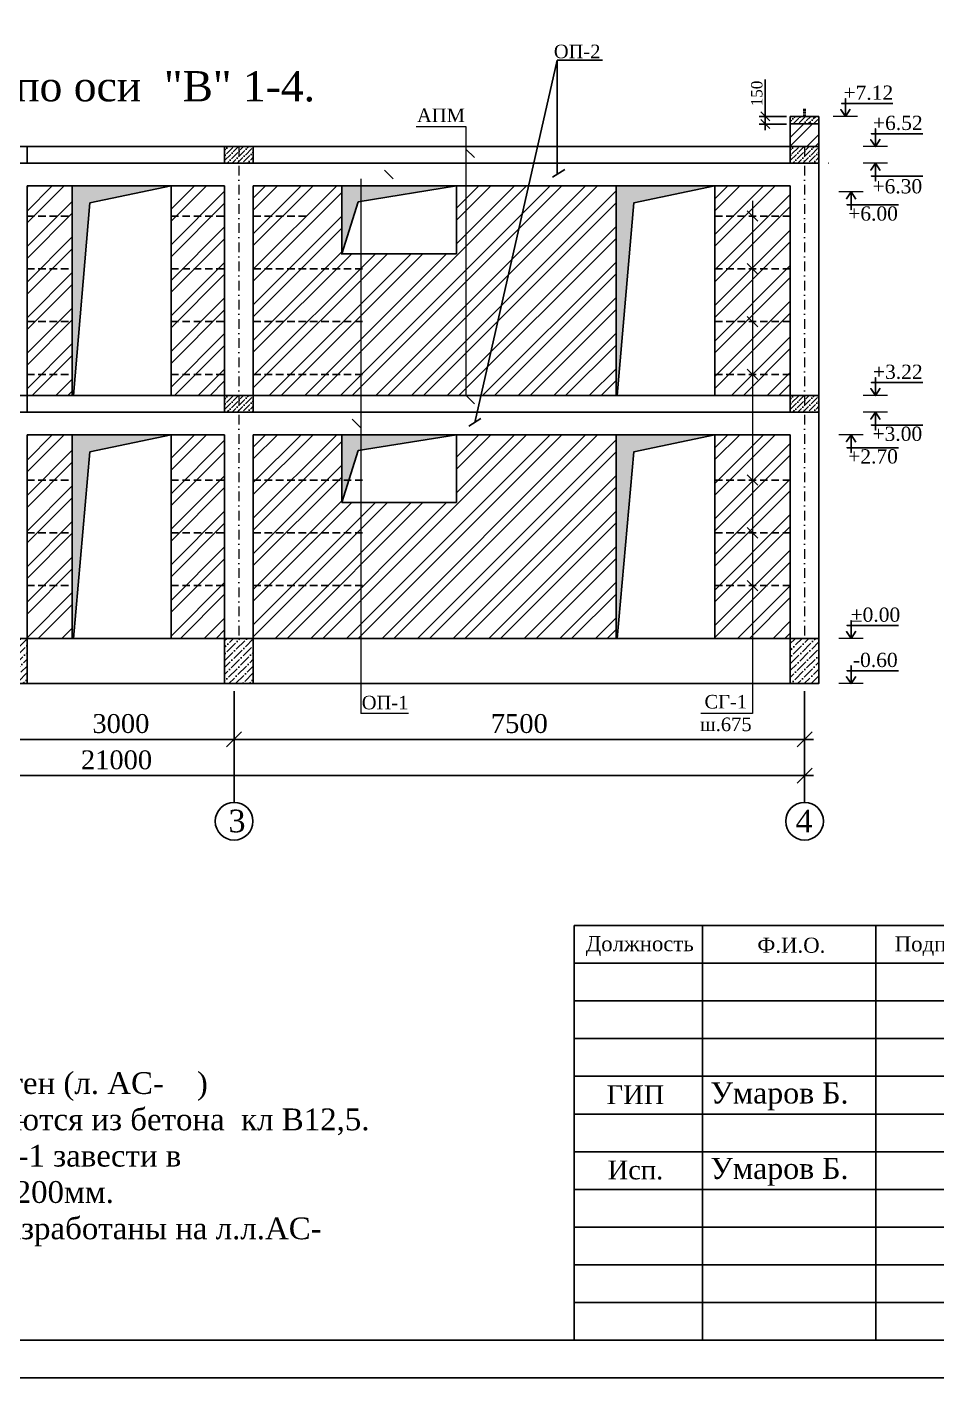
# Model space of a CAD drawing. Header units: millimetres. Extents: x 572274 to 2241483, y -888675 to -304135.
# Drawn here: x 1515505 to 1527571, y -645507 to -627597 of the extents above; entities that cross this region are included whole.
import ezdxf

# ---------------------------------------------------------------- set-up
doc = ezdxf.new("R2010")
doc.units = ezdxf.units.MM
for name, pattern in [('DASHDOT', [25.4, 12.7, -6.35, 0, -6.35]), ('DASHED2', [9.525, 6.35, -3.175]), ('G_BUILDING_LINE', [3, 2, -1])]:
    doc.linetypes.add(name, pattern=pattern)
for name, color, linetype, lineweight in [('RAZMER-2', 7, 'Continuous', 25), ('Маналит', 252, 'Continuous', 15), ('Основная', 7, 'Continuous', 50), ('план', 7, 'Continuous', 40)]:
    doc.layers.add(name, color=color, linetype=linetype, lineweight=lineweight)
doc.styles.get("Standard").update_dxf_attribs({"font": 'isocpeur.ttf'})
doc.styles.add('WMF-Times New Roman0', font='times.ttf')
doc.dimstyles.new('ISO-25$0', dxfattribs={"dimtxt": 300, "dimasz": 200, "dimexe": 100, "dimexo": 300, "dimgap": 50, "dimtad": 1, "dimdec": 0, "dimtxsty": 'Standard', "dimblk": 'OBLIQUE', "dimcen": 250, "dimdle": 150, "dimadec": 0, "dimazin": 0, "dimtfac": 1, "dimtdec": 0, "dimtmove": 0, "dimatfit": 3, "dimldrblk": 'OBLIQUE', "dimfxl": 1.25, "dimarcsym": 0})

# ---------------------------------------------------------------- blocks, each defined once
blk = doc.blocks.new('_Oblique')
at = {"color": 0, "linetype": 'ByBlock', "lineweight": -2}
blk.add_line((-0.5, -0.5), (0.5, 0.5), dxfattribs=at)
blk = doc.blocks.new('*D485')
at = {"color": 0, "lineweight": -2, "transparency": 16777216}
for p, q in [((1515250, -636403), (1515250, -637161)), ((1518250, -636403), (1518250, -637161)), ((1515130, -637041), (1518370, -637041))]:
    blk.add_line(p, q, dxfattribs=at)
at = {"layer": 'Defpoints', "color": 0, "lineweight": 25, "transparency": 16777216}
for p in [(1515250, -636303), (1518250, -636303), (1518250, -637041)]:
    blk.add_point(p, dxfattribs=at)
at = {"color": 0, "lineweight": -2, "transparency": 16777216, "xscale": 200, "yscale": 200, "zscale": 200, "rotation": 180}
blk.add_blockref('_Oblique', (1515250, -637041), dxfattribs=at)
at = {"color": 0, "lineweight": -2, "transparency": 16777216, "xscale": 200, "yscale": 200, "zscale": 200}
blk.add_blockref('_Oblique', (1518250, -637041), dxfattribs=at)
at = {"color": 0, "lineweight": 25, "transparency": 16777216, "insert": (1516750, -636833), "char_height": 250, "attachment_point": 5, "style": 'WMF-Times New Roman0'}
blk.add_mtext('3000', dxfattribs=at)
blk = doc.blocks.new('*D486')
at = {"color": 0, "lineweight": -2, "transparency": 16777216}
for p, q in [((1518250, -636403), (1518250, -637161)), ((1525815, -636403), (1525815, -637161)), ((1518130, -637041), (1525935, -637041))]:
    blk.add_line(p, q, dxfattribs=at)
at = {"layer": 'Defpoints', "color": 0, "lineweight": 25, "transparency": 16777216}
for p in [(1518250, -636303), (1525815, -636303), (1525815, -637041)]:
    blk.add_point(p, dxfattribs=at)
at = {"color": 0, "lineweight": -2, "transparency": 16777216, "xscale": 200, "yscale": 200, "zscale": 200, "rotation": 180}
blk.add_blockref('_Oblique', (1518250, -637041), dxfattribs=at)
at = {"color": 0, "lineweight": -2, "transparency": 16777216, "xscale": 200, "yscale": 200, "zscale": 200}
blk.add_blockref('_Oblique', (1525815, -637041), dxfattribs=at)
at = {"color": 0, "lineweight": 25, "transparency": 16777216, "insert": (1522033, -636833), "char_height": 250, "attachment_point": 5, "style": 'WMF-Times New Roman0'}
blk.add_mtext('7500', dxfattribs=at)
blk = doc.blocks.new('*D487')
at = {"color": 0, "lineweight": -2, "transparency": 16777216}
for p, q in [((1504815, -636403), (1504815, -637641)), ((1525815, -636403), (1525815, -637641)), ((1504695, -637521), (1525935, -637521))]:
    blk.add_line(p, q, dxfattribs=at)
at = {"layer": 'Defpoints', "color": 0, "lineweight": 25, "transparency": 16777216}
for p in [(1504815, -636303), (1525815, -636303), (1525815, -637521)]:
    blk.add_point(p, dxfattribs=at)
at = {"color": 0, "lineweight": -2, "transparency": 16777216, "xscale": 200, "yscale": 200, "zscale": 200, "rotation": 180}
blk.add_blockref('_Oblique', (1504815, -637521), dxfattribs=at)
at = {"color": 0, "lineweight": -2, "transparency": 16777216, "xscale": 200, "yscale": 200, "zscale": 200}
blk.add_blockref('_Oblique', (1525815, -637521), dxfattribs=at)
at = {"color": 0, "lineweight": 25, "transparency": 16777216, "insert": (1516692, -637314), "char_height": 250, "attachment_point": 5, "style": 'WMF-Times New Roman0'}
blk.add_mtext('21000', dxfattribs=at)
blk = doc.blocks.new('*D568')
at = {"color": 0, "lineweight": -2, "transparency": 16777216}
for p, q in [((1525294, -628783), (1525294, -628294)), ((1525575, -628783), (1525214, -628783)), ((1525294, -628963), (1525294, -628783)), ((1525575, -628883), (1525214, -628883))]:
    blk.add_line(p, q, dxfattribs=at)
at = {"layer": 'Defpoints', "color": 0, "lineweight": 25, "transparency": 16777216}
for p in [(1525294, -628783), (1525625, -628783), (1525625, -628883)]:
    blk.add_point(p, dxfattribs=at)
at = {"color": 0, "lineweight": -2, "transparency": 16777216, "xscale": 120, "yscale": 120, "zscale": 120}
for p, rotation in [((1525294, -628783), 90), ((1525294, -628883), 270)]:
    blk.add_blockref('_Oblique', p, dxfattribs=dict(at, rotation=rotation))
at = {"color": 0, "lineweight": 25, "transparency": 16777216, "insert": (1525182, -628478), "char_height": 300, "attachment_point": 5, "rotation": 90, "style": 'WMF-Times New Roman0'}
blk.add_mtext('{\\H0.5x;150}', dxfattribs=at)
blk = doc.blocks.new('12')
at = {"color": 5, "lineweight": 30}
for p, q in [((4038680, 3054550), (4038680, 3049050)), ((4038680, 3054550), (4038680, 3049050)), ((4038680, 3054550), (4038680, 3049050)), ((4057180, 3054550), (4038680, 3054550)), ((4057180, 3054550), (4038680, 3054550)), ((4057180, 3054550), (4038680, 3054550)), ((4040380, 3054550), (4040380, 3049050)), ((4040380, 3054550), (4040380, 3049050)), ((4042680, 3054550), (4042680, 3049050)), ((4044180, 3054550), (4044180, 3049050)), ((4045180, 3054550), (4045180, 3049050)), ((4057180, 3049050), (4057180, 3054550)), ((4057180, 3054550), (4057180, 3049050)), ((4045180, 3054050), (4038680, 3054050)), ((4045180, 3053550), (4038680, 3053550)), ((4057180, 3053050), (4038680, 3053050)), ((4045180, 3052550), (4038680, 3052550)), ((4038680, 3052050), (4057180, 3052050)), ((4052180, 3049050), (4052180, 3052050)), ((4053680, 3050550), (4053680, 3052050)), ((4055380, 3050550), (4055380, 3052050)), ((4038680, 3051550), (4045180, 3051550)), ((4052180, 3051550), (4057180, 3051550)), ((4038680, 3051050), (4045180, 3051050)), ((4038680, 3050550), (4057180, 3050550)), ((4038680, 3050050), (4045180, 3050050)), ((4038680, 3049550), (4045180, 3049550)), ((4038680, 3049050), (4057180, 3049050))]:
    blk.add_line(p, q, dxfattribs=at)

msp = doc.modelspace()

# ---------------------------------------------------------------- hatches: boundary and pattern name
h = msp.add_hatch()
h.set_pattern_fill('ANSI36', color=256, scale=15)
h.set_pattern_definition([(45, (554934.935, -916863.395), (25.2569703, 92.6088912), [119.0625, -23.8125, 0, -23.8125])])
h.paths.add_polyline_path([(1526005.261, -628782.551), (1525625.261, -628782.551), (1525625.261, -628882.551), (1526005.261, -628882.551)])
at = {"lineweight": 9, "ltscale": 25}
h = msp.add_hatch(dxfattribs=at)
h.set_pattern_fill('ANSI32', color=34, scale=25, style=0)
h.set_pattern_definition([(45, (555064.94, -930819.35), (-168.3798, 168.3798), []), (45, (555177.2, -930819.35), (-168.3798, 168.3798), [])])
h.paths.add_polyline_path([(1526005.261, -628882.551), (1525625.261, -628882.551), (1525625.261, -629182.551), (1526005.261, -629182.551)])
h = msp.add_hatch()
h.set_pattern_fill('ANSI36', color=256, scale=15)
h.set_pattern_definition([(45, (547564.935, -917383.395), (25.2569703, 92.6088912), [119.0625, -23.8125, 0, -23.8125])])
h.paths.add_polyline_path([(1518505.261, -629182.551), (1518125.261, -629182.551), (1518125.261, -629402.551), (1518505.261, -629402.551)])
h = msp.add_hatch()
h.set_pattern_fill('ANSI36', color=256, scale=15)
h.set_pattern_definition([(45, (555064.935, -917383.395), (25.2569703, 92.6088912), [119.0625, -23.8125, 0, -23.8125])])
h.paths.add_polyline_path([(1526005.261, -629182.551), (1525625.261, -629182.551), (1525625.261, -629402.551), (1526005.261, -629402.551)])
h = msp.add_hatch(dxfattribs=at)
h.set_pattern_fill('ANSI32', color=34, scale=35, style=0)
h.set_pattern_definition([(45, (507528, -930819.35), (-235.73172, 235.73172), []), (45, (507685.16, -930819.35), (-235.73172, 235.73172), [])])
h.paths.add_polyline_path([(1512125.261, -633002.551), (1511315.261, -633002.551), (1511315.261, -635702.551), (1512125.261, -635702.551)])
h.paths.add_polyline_path([(1515125.261, -633002.551), (1514605.261, -633002.551), (1514605.261, -635702.551), (1515125.261, -635702.551)])
h.paths.add_polyline_path([(1516105.261, -633002.551), (1515505.261, -633002.551), (1515505.261, -635702.551), (1516105.261, -635702.551)])
h.paths.add_polyline_path([(1518125.261, -633002.551), (1517415.261, -633002.551), (1517415.261, -635702.551), (1518125.261, -635702.551)])
h.paths.add_polyline_path([(1525625.261, -633002.551), (1524625.261, -633002.551), (1524625.261, -635702.551), (1525625.261, -635702.551)])
h.paths.add_polyline_path([(1525625.261, -629702.551), (1524625.261, -629702.551), (1524625.261, -632482.551), (1525625.261, -632482.551)])
h.paths.add_polyline_path([(1518125.261, -629702.551), (1517415.261, -629702.551), (1517415.261, -632482.551), (1518125.261, -632482.551)])
h.paths.add_polyline_path([(1516105.261, -629702.551), (1515505.261, -629702.551), (1515505.261, -632482.551), (1516105.261, -632482.551)])
h.paths.add_polyline_path([(1515125.261, -629702.551), (1514085.979, -629702.551), (1514085.979, -632482.551), (1515125.261, -632482.551)])
h.paths.add_polyline_path([(1513175.979, -629702.551), (1512505.261, -629702.551), (1512505.261, -632482.551), (1513175.979, -632482.551)])
h.paths.add_polyline_path([(1512125.261, -629702.551), (1511331.707, -629702.551), (1511331.707, -632482.551), (1512125.261, -632482.551)])
h.paths.add_polyline_path([(1519680.261, -633902.551), (1519680.261, -633002.551), (1518505.261, -633002.551), (1518505.261, -635702.551), (1523315.261, -635702.551), (1523315.261, -633002.551), (1522930.261, -633002.551), (1521200.261, -633002.551), (1521200.261, -633902.551)])
h.paths.add_polyline_path([(1513295.261, -635702.551), (1513295.261, -633002.551), (1512505.261, -633002.551), (1512505.261, -635702.551)])
h.paths.add_polyline_path([(1507880.261, -633002.551), (1507880.261, -633902.551), (1506360.261, -633902.551), (1506360.261, -633002.551), (1505005.261, -633002.551), (1505005.261, -635702.551), (1511315.261, -635702.551), (1511315.261, -633002.551), (1510950.261, -633002.551), (1510950.261, -633902.551), (1509430.261, -633902.551), (1509430.261, -633002.551)])
h.paths.add_polyline_path([(1506351.584, -630602.551), (1506351.584, -629702.551), (1505005.261, -629702.551), (1505005.261, -632482.551), (1510021.707, -632482.551), (1510021.707, -629702.551), (1507871.584, -629702.551), (1507871.584, -630602.551)])
h.paths.add_polyline_path([(1521200.261, -629702.551), (1521200.261, -630602.551), (1519671.584, -630602.551), (1519671.584, -629702.551), (1518505.261, -629702.551), (1518505.261, -632482.551), (1523315.261, -632482.551), (1523315.261, -629702.551)])
at = {"lineweight": 30}
for points in [[(1517415.261, -629702.551), (1516105.261, -629702.551), (1516105.261, -632482.551), (1516121.909, -632482.551), (1516339.409, -629929.473)], [(1524625.261, -629702.551), (1523315.261, -629702.551), (1523315.261, -632482.551), (1523331.909, -632482.551), (1523549.409, -629929.473)], [(1517415.261, -633002.551), (1516105.261, -633002.551), (1516105.261, -635702.551), (1516121.909, -635702.551), (1516339.409, -633229.473)], [(1524625.261, -633002.551), (1523315.261, -633002.551), (1523315.261, -635702.551), (1523331.909, -635702.551), (1523549.409, -633229.473)]]:
    msp.add_hatch(color=256, dxfattribs=at).paths.add_polyline_path(points)
at = {"lineweight": 25}
h = msp.add_hatch(color=256, dxfattribs=at)
h.dxf.hatch_style = 1
h.paths.add_polyline_path([(1519897.544, -629913.363), (1519930.782, -629907.984), (1519930.782, -629702.551), (1519680.261, -629702.551), (1519680.261, -630302.551), (1519774.843, -630302.551)])
h.paths.add_polyline_path([(1521200.261, -629702.551), (1519930.782, -629702.551), (1519930.782, -629907.984)])
h.paths.add_polyline_path([(1519774.843, -630302.551), (1519680.261, -630302.551), (1519680.261, -630602.551)])
h = msp.add_hatch()
h.set_pattern_fill('ANSI36', color=256, scale=15)
h.set_pattern_definition([(45, (547564.935, -920683.395), (25.2569703, 92.6088912), [119.0625, -23.8125, 0, -23.8125])])
h.paths.add_polyline_path([(1518505.261, -632482.551), (1518125.261, -632482.551), (1518125.261, -632702.551), (1518505.261, -632702.551)])
h = msp.add_hatch()
h.set_pattern_fill('ANSI36', color=256, scale=15)
h.set_pattern_definition([(45, (555064.935, -920683.395), (25.2569703, 92.6088912), [119.0625, -23.8125, 0, -23.8125])])
h.paths.add_polyline_path([(1526005.261, -632482.551), (1525625.261, -632482.551), (1525625.261, -632702.551), (1526005.261, -632702.551)])
h = msp.add_hatch(color=256, dxfattribs=at)
h.dxf.hatch_style = 1
h.paths.add_polyline_path([(1519897.544, -633213.363), (1519930.782, -633207.984), (1519930.782, -633002.551), (1519680.261, -633002.551), (1519680.261, -633602.551), (1519774.843, -633602.551)])
h.paths.add_polyline_path([(1521200.261, -633002.551), (1519930.782, -633002.551), (1519930.782, -633207.984)])
h.paths.add_polyline_path([(1519774.843, -633602.551), (1519680.261, -633602.551), (1519680.261, -633902.551)])
h = msp.add_hatch()
h.set_pattern_fill('ANSI36', color=256, scale=20)
h.set_pattern_definition([(45, (544434.935, -904164.79), (33.6759605, 123.4785217), [158.75, -31.75, 0, -31.75])])
h.paths.add_polyline_path([(1515505.261, -635702.551), (1515125.261, -635702.551), (1515125.261, -636302.551), (1515505.261, -636302.551)])
h = msp.add_hatch()
h.set_pattern_fill('ANSI36', color=256, scale=20)
h.set_pattern_definition([(45, (547434.935, -904164.79), (33.6759605, 123.4785217), [158.75, -31.75, 0, -31.75])])
h.paths.add_polyline_path([(1518505.261, -635702.551), (1518125.261, -635702.551), (1518125.261, -636302.551), (1518505.261, -636302.551)])
h = msp.add_hatch()
h.set_pattern_fill('ANSI36', color=256, scale=20)
h.set_pattern_definition([(45, (555064.935, -904164.79), (33.6759605, 123.4785217), [158.75, -31.75, 0, -31.75])])
h.paths.add_polyline_path([(1525625.261, -636302.551), (1526005.261, -636302.551), (1526005.261, -635702.551), (1525625.261, -635702.551)])

# ---------------------------------------------------------------- linework, layer by layer
for p, q in [((1521444.907, -632838.79), (1522535.813, -628037.943)), ((1522535.813, -628037.943), (1523135.253, -628037.943)), ((1522535.813, -628037.943), (1522535.813, -629545.983)), ((1525625.261, -629402.551), (1525625.261, -628782.551)), ((1525625.261, -628782.551), (1526005.261, -628782.551)), ((1526005.261, -628782.551), (1526005.261, -636302.551)), ((1525625.261, -628882.551), (1526005.261, -628882.551)), ((1504625.261, -629182.551), (1526005.261, -629182.551)), ((1515505.261, -629402.551), (1515505.261, -629182.551)), ((1518125.261, -629402.551), (1518125.261, -629182.551)), ((1518505.261, -629402.551), (1518505.261, -629182.551)), ((1504625.261, -629402.551), (1526005.261, -629402.551)), ((1522634.152, -629488.192), (1522474.539, -629587.485)), ((1526130.935, -629402.551), (1526135.261, -629402.551)), ((1515505.261, -629702.551), (1518125.261, -629702.551)), ((1515505.261, -632702.551), (1515505.261, -629702.551)), ((1516105.261, -632482.551), (1516105.261, -629702.551)), ((1517415.261, -632482.551), (1517415.261, -629702.551)), ((1518125.261, -632702.551), (1518125.261, -629702.551)), ((1518505.261, -629702.551), (1525625.261, -629702.551)), ((1518505.261, -632702.551), (1518505.261, -629702.551)), ((1519680.261, -629702.551), (1519680.261, -630602.551)), ((1519897.544, -629913.363), (1521200.261, -629702.551)), ((1521200.261, -629702.551), (1521200.261, -630602.551)), ((1523315.261, -632482.551), (1523315.261, -629702.551)), ((1524625.261, -632482.551), (1524625.261, -629702.551)), ((1525625.261, -632702.551), (1525625.261, -629702.551)), ((1519680.261, -630602.551), (1519897.544, -629913.363)), ((1519671.584, -630602.551), (1521200.261, -630602.551)), ((1504625.261, -632482.551), (1526005.261, -632482.551)), ((1504625.261, -632702.551), (1526005.261, -632702.551)), ((1521524.713, -632789.144), (1521365.101, -632888.436)), ((1515505.261, -633002.551), (1518125.261, -633002.551)), ((1515505.261, -636302.551), (1515505.261, -633002.551)), ((1516105.261, -635702.551), (1516105.261, -633002.551)), ((1517415.261, -635702.551), (1517415.261, -633002.551)), ((1518125.261, -636302.551), (1518125.261, -633002.551)), ((1518505.261, -633002.551), (1525625.261, -633002.551)), ((1518505.261, -636302.551), (1518505.261, -633002.551)), ((1519680.261, -633002.551), (1519680.261, -633902.551)), ((1519897.544, -633213.363), (1521200.261, -633002.551)), ((1521200.261, -633002.551), (1521200.261, -633902.551)), ((1523315.261, -635702.551), (1523315.261, -633002.551)), ((1524625.261, -635702.551), (1524625.261, -633002.551)), ((1525625.261, -636302.551), (1525625.261, -633002.551)), ((1519680.261, -633902.551), (1519897.544, -633213.363)), ((1519680.261, -633902.551), (1521200.261, -633902.551)), ((1504625.261, -635702.551), (1526005.261, -635702.551)), ((1504625.261, -636302.551), (1526005.261, -636302.551))]:
    msp.add_line(p, q, dxfattribs=at)
at = {"linetype": 'DASHED2', "lineweight": 50, "ltscale": 4}
msp.add_line((1525815.261, -628782.551), (1525815.261, -628671.562), dxfattribs=at)
at = {"color": 5, "lineweight": 9}
for p, q in [((1520663.721, -628915.89), (1521324.786, -628915.89)), ((1521324.786, -628915.89), (1521324.786, -632478.644)), ((1521438.694, -629329.002), (1521324.786, -629215.095)), ((1520360.064, -629609.505), (1520246.157, -629495.598)), ((1519930.782, -629609.505), (1519930.782, -636697.16)), ((1521438.694, -632592.551), (1521324.786, -632478.644)), ((1519930.782, -632909.505), (1519816.875, -632795.598))]:
    msp.add_line(p, q, dxfattribs=at)
at = {"color": 12, "linetype": 'DASHDOT', "lineweight": 13, "ltscale": 10}
for p, q in [((1518315.261, -629182.551), (1518315.261, -635702.551)), ((1525815.261, -629182.551), (1525815.261, -635702.551))]:
    msp.add_line(p, q, dxfattribs=at)
at = {"color": 5, "lineweight": 5}
for p, q in [((1525125.261, -629902.551), (1525125.261, -636697.16)), ((1520561.426, -636697.16), (1519930.782, -636697.16)), ((1525125.261, -636697.16), (1524439.883, -636697.16))]:
    msp.add_line(p, q, dxfattribs=at)
at = {"color": 5, "lineweight": 25}
for p, q in [((1525194.598, -630171.888), (1525055.924, -630033.215)), ((1525194.598, -630871.888), (1525055.924, -630733.215)), ((1525194.598, -631571.888), (1525055.924, -631433.215)), ((1525194.598, -632271.888), (1525055.924, -632133.215)), ((1525194.598, -633671.888), (1525055.924, -633533.215)), ((1525194.598, -634371.888), (1525055.924, -634233.215)), ((1525194.598, -635071.888), (1525055.924, -634933.215))]:
    msp.add_line(p, q, dxfattribs=at)
for p, q in [((1518250.261, -637040.597), (1518250.261, -637876.577)), ((1525815.261, -637040.597), (1525815.261, -637876.577))]:
    msp.add_line(p, q)
at = {"lineweight": 25, "ltscale": 100}
msp.add_lwpolyline([(1499760.18, -645507.415), (1541760.18, -645507.415), (1541760.18, -615807.415), (1499760.18, -615807.415)], close=True, dxfattribs=at)
at = {"color": 1, "lineweight": 30}
msp.add_lwpolyline([(1501760.18, -645007.415), (1541260.18, -645007.415), (1541260.18, -616307.415), (1501760.18, -616307.415)], close=True, dxfattribs=at)
at = {"color": 7}
for points in [[(1526984.686, -628611.129), (1526305.108, -628611.129), (1526357.107, -628611.129), (1526357.107, -628545.351), (1526357.107, -628782.551), (1526294.795, -628691.252), (1526357.107, -628782.551), (1526419.419, -628685.837)], [(1527381.423, -629011.129), (1526701.844, -629011.129), (1526753.843, -629011.129), (1526753.843, -628945.351), (1526753.843, -629182.551), (1526691.531, -629091.252), (1526753.843, -629182.551), (1526816.156, -629085.837)], [(1527381.423, -629573.974), (1526701.844, -629573.974), (1526753.843, -629573.974), (1526753.843, -629639.752), (1526753.843, -629402.551), (1526691.531, -629493.85), (1526753.843, -629402.551), (1526816.156, -629499.265)], [(1527059.384, -629953.974), (1526379.806, -629953.974), (1526431.805, -629953.974), (1526431.805, -630019.752), (1526431.805, -629782.551), (1526369.493, -629873.85), (1526431.805, -629782.551), (1526494.117, -629879.265)], [(1527381.423, -632311.129), (1526701.844, -632311.129), (1526753.843, -632311.129), (1526753.843, -632245.351), (1526753.843, -632482.551), (1526691.531, -632391.252), (1526753.843, -632482.551), (1526816.156, -632385.837)], [(1527381.423, -632873.974), (1526701.844, -632873.974), (1526753.843, -632873.974), (1526753.843, -632939.752), (1526753.843, -632702.551), (1526691.531, -632793.85), (1526753.843, -632702.551), (1526816.156, -632799.265)], [(1527059.384, -633173.974), (1526379.806, -633173.974), (1526431.805, -633173.974), (1526431.805, -633239.752), (1526431.805, -633002.551), (1526369.493, -633093.85), (1526431.805, -633002.551), (1526494.117, -633099.265)], [(1527059.384, -635531.129), (1526379.806, -635531.129), (1526431.805, -635531.129), (1526431.805, -635465.351), (1526431.805, -635702.551), (1526369.493, -635611.252), (1526431.805, -635702.551), (1526494.117, -635605.837)], [(1527059.384, -636131.127), (1526379.806, -636131.127), (1526431.805, -636131.127), (1526431.805, -636065.349), (1526431.805, -636302.549), (1526369.493, -636211.25), (1526431.805, -636302.549), (1526494.117, -636205.835)]]:
    msp.add_lwpolyline(points, dxfattribs=at)
for points in [[(1517415.261, -629702.551), (1516339.409, -629929.473), (1516121.909, -632482.551)], [(1524625.261, -629702.551), (1523549.409, -629929.473), (1523331.909, -632482.551)], [(1517415.261, -633002.551), (1516339.409, -633229.473), (1516121.909, -635702.551)], [(1524625.261, -633002.551), (1523549.409, -633229.473), (1523331.909, -635702.551)]]:
    msp.add_lwpolyline(points)
at = {"lineweight": 25}
for centre in [(1518250.261, -638126.577), (1525815.261, -638126.577)]:
    msp.add_circle(centre, 250, dxfattribs=at)
at = {"layer": 'Маналит', "color": 0, "ltscale": 5}
for p, q in [((1526518.126, -628782.551), (1526196.088, -628782.551)), ((1526914.863, -629182.551), (1526592.824, -629182.551)), ((1526914.863, -629402.551), (1526592.824, -629402.551)), ((1526592.824, -629782.551), (1526270.785, -629782.551)), ((1526914.863, -632482.551), (1526592.824, -632482.551)), ((1526914.863, -632702.551), (1526592.824, -632702.551)), ((1526592.824, -633002.551), (1526270.785, -633002.551)), ((1526592.824, -635702.551), (1526270.785, -635702.551)), ((1526592.824, -636302.549), (1526270.785, -636302.549))]:
    msp.add_line(p, q, dxfattribs=at)
at = {"layer": 'Основная', "color": 6, "linetype": 'G_BUILDING_LINE', "lineweight": 30, "ltscale": 50}
for p, q in [((1515505.261, -630102.551), (1516105.261, -630102.551)), ((1517415.261, -630102.551), (1518125.261, -630102.551)), ((1518505.261, -630102.551), (1519250.979, -630102.551)), ((1524625.261, -630102.551), (1525625.261, -630102.551)), ((1515505.261, -630802.551), (1516105.261, -630802.551)), ((1517415.261, -630802.551), (1518125.261, -630802.551)), ((1518505.261, -630802.551), (1520005.261, -630802.551)), ((1524625.261, -630802.551), (1525625.261, -630802.551)), ((1515505.261, -631502.551), (1516105.261, -631502.551)), ((1517415.261, -631502.551), (1518125.261, -631502.551)), ((1518505.261, -631502.551), (1520005.261, -631502.551)), ((1524625.261, -631502.551), (1525625.261, -631502.551)), ((1515505.261, -632202.551), (1516105.261, -632202.551)), ((1517415.261, -632202.551), (1518125.261, -632202.551)), ((1518505.261, -632202.551), (1520005.261, -632202.551)), ((1524625.261, -632202.551), (1525625.261, -632202.551)), ((1515505.261, -633602.551), (1516105.261, -633602.551)), ((1517415.261, -633602.551), (1518125.261, -633602.551)), ((1518505.261, -633602.551), (1520005.261, -633602.551)), ((1524625.261, -633602.551), (1525625.261, -633602.551)), ((1515505.261, -634302.551), (1516105.261, -634302.551)), ((1517415.261, -634302.551), (1518125.261, -634302.551)), ((1518505.261, -634302.551), (1520005.261, -634302.551)), ((1524625.261, -634302.551), (1525625.261, -634302.551)), ((1515505.261, -635002.551), (1516105.261, -635002.551)), ((1517415.261, -635002.551), (1518125.261, -635002.551)), ((1518505.261, -635002.551), (1520005.261, -635002.551)), ((1524625.261, -635002.551), (1525625.261, -635002.551))]:
    msp.add_line(p, q, dxfattribs=at)

# ---------------------------------------------------------------- block references
msp.add_blockref('12', (-2515919.82, -3694057.772))

# ---------------------------------------------------------------- texts
at = {"lineweight": 5, "char_height": 180, "width": 996.26366, "attachment_point": 9, "style": 'WMF-Times New Roman0'}
for s, insert in [('ОП-2', (1523109.071, -628013.334)), ('АПМ', (1521310.362, -628857.989))]:
    msp.add_mtext(s, dxfattribs=dict(at, insert=insert))
at = {"linetype": 'ByBlock', "lineweight": 0, "ltscale": 0.13, "insert": (1515158.485, -628446.698), "char_height": 400, "width": 10579.91428, "attachment_point": 5, "style": 'WMF-Times New Roman0'}
msp.add_mtext('Развертка стены по оси  "В" 1-4.', dxfattribs=at)
at = {"ltscale": 50, "char_height": 180, "width": 2084.51954, "attachment_point": 8, "style": 'WMF-Times New Roman0'}
for s, insert in [('ОП-1', (1520252.932, -636645.665)), ('СГ-1\\Pш.675', (1524770.671, -636935.689))]:
    msp.add_mtext(s, dxfattribs=dict(at, insert=insert))
at = {"color": 1, "linetype": 'ByBlock', "ltscale": 30, "char_height": 200, "attachment_point": 5}
for s, insert, width in [('{\\fTimes New Roman|b0|i0|c204|p18;\\C256;Должность}', (1523629.699, -639782.04), 2025.66353), ('{\\fTimes New Roman|b0|i0|c204|p18;\\C256;Ф\\fTimes New Roman|b0|i0|c161|p18;.\\fTimes New Roman|b0|i0|c204|p18;И\\fTimes New Roman|b0|i0|c161|p18;.\\fTimes New Roman|b0|i0|c204|p18;О\\fTimes New Roman|b0|i0|c161|p18;.}', (1525639.699, -639772.04), 1404.02516), ('{\\fTimes New Roman|b0|i0|c204|p18;\\C256;Подпись}', (1527569.699, -639782.04), 1404.02516)]:
    msp.add_mtext(s, dxfattribs=dict(at, insert=insert, width=width))
at = {"insert": (1506004.158, -640514.242), "char_height": 288.9216, "width": 16917.20784, "attachment_point": 1, "style": 'WMF-Times New Roman0'}
msp.add_mtext('{\\fTimes New Roman|b0|i0|c238|p18;     \\H1.326x;                \\fTimes New Roman|b1|i0|c204|p18;\\LПРИМЕЧАНИЕ.\\fTimes New Roman|b0|i0|c204|p18;\\l\\P\\H0.4698x;\\P\\H1.605x;1. Данный лист читать совместно с pазвертками стен (л. АС-    )\\P2. Монолитные ленточные  фундаменты  выполняются из бетона  кл В12,5.\\P3. Сетки горизонтального армирования кладки СГ-1 завести в \\P    сердечники на всю их толщину, в колонны - на 200мм.   \\P4. Монолитные пояса, сердечники и перемычки разработаны на л.л.АС-}', dxfattribs=at)
at = {"linetype": 'ByBlock', "ltscale": 30, "char_height": 250, "width": 1730.06259, "attachment_point": 5}
for s, insert in [('{\\fTimes New Roman|b0|i0|c204|p18;ГИП}', (1523572.717, -641752.04)), ('{\\fTimes New Roman|b0|i0|c204|p18;Исп.}', (1523572.717, -642752.04))]:
    msp.add_mtext(s, dxfattribs=dict(at, insert=insert))
at = {"color": 0, "char_height": 280, "width": 2199.70893, "attachment_point": 1, "style": 'WMF-Times New Roman0'}
for insert in [(1524565.535, -641588.896), (1524565.535, -642588.896)]:
    msp.add_mtext('Умаров Б.', dxfattribs=dict(at, insert=insert))
at = {"layer": 'RAZMER-2', "color": 0, "linetype": 'ByBlock', "lineweight": 20, "ltscale": 500, "char_height": 300, "width": 556.22809, "attachment_point": 1, "style": 'WMF-Times New Roman0'}
for s, insert in [('3', (1518176.469, -637972.8)), ('4', (1525695.11, -637972.8))]:
    msp.add_mtext(s, dxfattribs=dict(at, insert=insert))
at = {"layer": 'план', "color": 7, "linetype": 'Continuous', "lineweight": 0, "width": 655.74135, "attachment_point": 3, "style": 'WMF-Times New Roman0'}
for s, insert, char_height in [('{\\fTimes New Roman|b0|i0|c186|p18;+7.}12', (1526990.475, -628373.263), 188.69431), ('+6.52', (1527381.025, -628773.263), 188.6943), ('+6.30', (1527374.786, -629613.834), 188.6943), ('+6.00', (1527052.747, -629975.098), 188.6943), ('+3.22', (1527381.025, -632073.263), 188.6943), ('+3.00', (1527374.786, -632895.098), 188.6943), ('+2.70', (1527052.747, -633195.098), 188.6943), ('%%P0.00', (1527083.426, -635293.263), 188.6943), ('-0.60', (1527049.696, -635893.261), 188.6943)]:
    msp.add_mtext(s, dxfattribs=dict(at, insert=insert, char_height=char_height))

# ---------------------------------------------------------------- dimensions: what is measured, and where the dimension line sits
at = {"lineweight": 25}
dim = msp.add_linear_dim(base=(1525293.562, -628782.551), p1=(1525625.261, -628882.551), p2=(1525625.261, -628782.551), angle=90, text='{\\H0.5x;150}', dimstyle='ISO-25$0', override={"dimasz": 120, "dimexe": 80, "dimexo": 50, "dimgap": 35, "dimtxsty": 'WMF-Times New Roman0', "dimdle": 80, "dimfxl": 0.18, "dimarcsym": 1}, dxfattribs=at)
dim.commit()
dim.dimension.update_dxf_attribs({"geometry": '*D568', "text_midpoint": (1525182.264, -628478.362)})
dim = msp.add_linear_dim(base=(1525815.261, -637521.153), p1=(1504815.261, -636302.551), p2=(1525815.261, -636302.551), dimstyle='ISO-25$0', override={"dimtxt": 250, "dimexe": 120, "dimexo": 100, "dimgap": 80, "dimtxsty": 'WMF-Times New Roman0', "dimdle": 120, "dimfxl": 300, "dimarcsym": 1}, dxfattribs=at)
dim.commit()
dim.dimension.update_dxf_attribs({"geometry": '*D487', "text_midpoint": (1516691.714, -637521.153), "dimtype": 160})
dim = msp.add_linear_dim(base=(1518250.261, -637040.597), p1=(1515250.261, -636302.551), p2=(1518250.261, -636302.551), dimstyle='ISO-25$0', override={"dimtxt": 250, "dimexe": 120, "dimexo": 100, "dimgap": 80, "dimtxsty": 'WMF-Times New Roman0', "dimdle": 120, "dimfxl": 300, "dimarcsym": 1}, dxfattribs=at)
dim.commit()
dim.dimension.update_dxf_attribs({"geometry": '*D485', "text_midpoint": (1516750.261, -636833.434)})
dim = msp.add_linear_dim(base=(1525815.261, -637040.597), p1=(1518250.261, -636302.551), p2=(1525815.261, -636302.551), text='7500', dimstyle='ISO-25$0', override={"dimtxt": 250, "dimexe": 120, "dimexo": 100, "dimgap": 80, "dimtxsty": 'WMF-Times New Roman0', "dimdle": 120, "dimfxl": 300, "dimarcsym": 1}, dxfattribs=at)
dim.commit()
dim.dimension.update_dxf_attribs({"geometry": '*D486', "text_midpoint": (1522032.761, -636833.074)})

doc.saveas('drawing.dxf')
